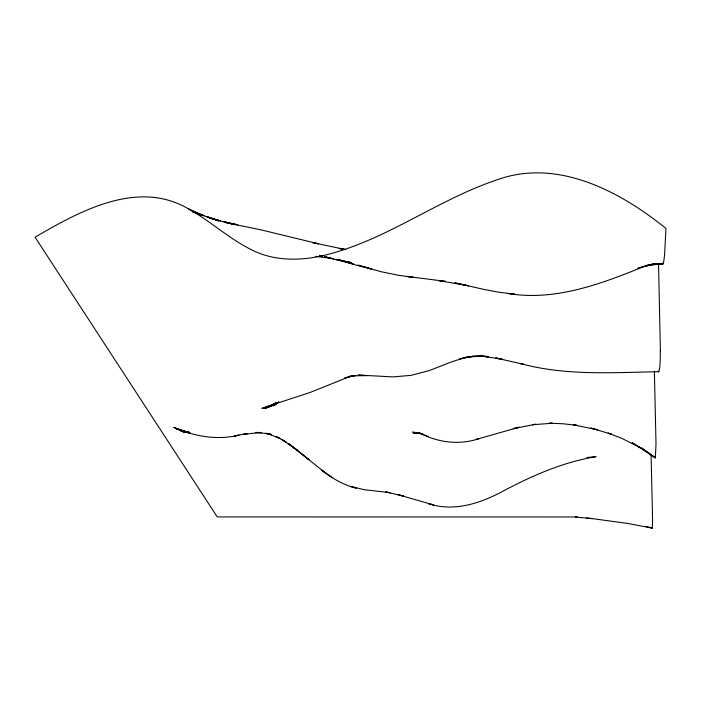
<?xml version="1.0" encoding="UTF-8"?>
<svg xmlns="http://www.w3.org/2000/svg" width="701" height="701" viewBox="0 0 701 701"><rect width="100%" height="100%" fill="white"/><g stroke="black" fill="none" stroke-linecap="round" stroke-linejoin="round"><path stroke-width="1.05" d="M660.324 350.412L660.324 350.947M660.324 351.078L660.324 351.21A29.906 1.402 88.9 0 1 660.316 353.225A28.198 1.323 88.9 0 1 660.228 359.306L659.781 367.753L658.791 371.714C612.779 372.555 565.681 375.876 520.703 363.626L524.138 364.432L495.765 357.957L502.521 359.315L481.596 356.064L488.238 356.809L481.359 356.266L488.045 356.476L474.288 356.178L480.912 356.09L466.91 357.133L473.534 356.196L459.418 359.043L466.06 357.212L451.768 361.795L429.371 370.557L411.04 375.368L393.086 376.893L358.421 375.07L366.947 375.622L354.259 375.824L348.73 376.621L355.828 375.438L344.734 378.005L350.789 376.122L310.289 392.394L261.657 408.324M275.274 403.574L271.024 406.422L276.404 402.707L266.476 407.868L273.723 404.039M273.925 403.942L268.492 407.237L273.881 404.065M654.813 264.005L646.304 265.451L662.892 263.918L654.725 264.067L663.295 263.769A59.839 3.067 89.3 0 0 663.461 263.401L664.574 255.199L665.95 228.447C619.29 190.786 556.305 157.488 495.528 180.367C437.161 200.162 387.04 239.462 326.876 254.682C301.78 261.114 273.907 261.666 250.476 249.258C227.676 237.674 208.837 219.825 186.37 207.68C136.012 179.92 79.117 211.544 35.05 237.192L217.266 516.926L577.326 516.97M273.828 403.96L267.493 407.561L273.776 404.126M275.309 403.303L265.6 408.087L277.333 402.523M276.369 402.944L264.724 408.271L277.517 402.611L263.138 408.429L275.975 403.522M644.727 266.205C601.467 283.765 554.99 301.605 507.436 293.386L514.683 294.166L499.322 292.317L484.391 289.513L454.835 282.827L468.566 285.798L438.844 280.619L445.249 281.329L408.017 276.553M274.52 404.091L275.23 403.855M644.762 266.135L637.919 268.264L652.911 264.014M653.437 263.839L646.085 266.021L656.189 263.97M419.952 432.824L413.713 433.358L419.487 432.876L413.266 432.929L418.996 432.911L412.337 432.018M467.19 356.739L474.034 356.371M586.895 457.481L596.043 456.675C562.85 462.134 532.734 475.471 503.59 490.849C480.912 503.204 453.985 512.256 428.372 503.633L433.77 504.965L398.606 494.862L403.758 496.142L385.848 492.006L390.308 492.689L364.187 489.71L351.49 486.66L356.161 488.08C343.28 485.083 331.766 478.021 321.435 469.95L326.158 473.499L289.206 444.013M586.509 518.013L592.327 518.6L575.249 517.058M663.085 263.962L662.506 263.374A147.937 7.501 89.5 0 1 662.392 263.103M189.156 432.456L182.847 431.877L189.314 432.526M315.564 256.312L333.545 258.809L324.379 256.619L335.376 259.501L351.639 262.638L335.376 259.501M592.249 518.6L627.745 523.437L651.956 528.081M418.506 432.911L417.989 432.832L422.659 434.059M189.419 432.377L181.051 431.115L189.927 432.57M407.079 276.387L413.406 277.421L398.115 275.221L380.993 271.681L358.123 265.153L371.328 268.991L355.267 264.873L339.179 259.782L353.427 264.102L337.26 259.861M237.841 224.793L226.441 222.787L260.781 229.797L318.526 243.817L312.48 242.581L345.742 249.6M345.286 249.486L339.082 248.391L345.514 249.687M189.866 432.517L179.456 430.405L189.34 432.552L176.521 428.959L186.475 432.009M236.885 224.618L223.496 221.569L234.958 224.679L209.17 217.923L220.596 220.885L207.207 216.784L218.633 220.964L192.547 211.807L204.219 215.698L190.506 210.204L202.203 215.356L188.446 208.828M594.22 428.977L590.785 428.066L597.699 429.853L573.339 424.797L576.721 425.279L562.859 423.755L549.172 423.229L552.414 423.255L532.515 424.71L535.573 424.254L513.211 428.661L519.275 427.198L475.786 439.536L478.468 438.879C459.812 444.89 439.65 442.83 422.16 434.199L428.18 436.548M322.337 256.128L319.288 255.401L322.302 256.172M422.572 434.033L417.507 432.683L423.08 434.418L417.007 432.421L422.624 434.383M646.077 526.46L652.167 528.133M594.255 428.994L611.614 434.305L608.144 433.095L621.936 438.388L642.212 448.701L632.153 442.743L655.382 457.709L641.783 448.123L655.12 457.911M183.662 431.106L185.046 431.606L175.145 428.197L189.375 433.025L173.76 427.347C194.116 436.381 217.065 440.473 238.98 435.155L234.458 435.969L247.462 433.551L243.133 434.427L259.896 432.526L255.427 432.587L261.526 432.71L257.144 432.368L270.358 434.164L265.872 433.244L271.576 434.69L267.081 433.411L280.198 438.572L275.835 436.346L286.429 442.261L282.126 439.641L298.021 450.708L288.26 443.523L309.001 459.716L298.88 451.532M658.791 371.714L658.335 371.355A127.713 5.888 89.1 0 1 658.257 371.206M332.37 477.723L327.104 474.113L331.906 477.407M654.725 457.183L655.33 457.823L655.978 444.855A29.749 1.236 88.7 0 0 655.961 441.691L654.383 371.32M651.781 527.599L652.202 528.055L652.491 524.707A14.195 0.535 88.6 0 0 652.526 522.999L652.535 519.792M651.08 455.028L652.5 515.585A25.087 0.929 88.6 0 1 652.535 518.985M658.546 264.408L660.324 348.055A35.322 1.656 88.9 0 1 660.324 350.141L660.324 350.272M278.77 402.015L273.6 405.888L278.814 402.015"/></g></svg>
